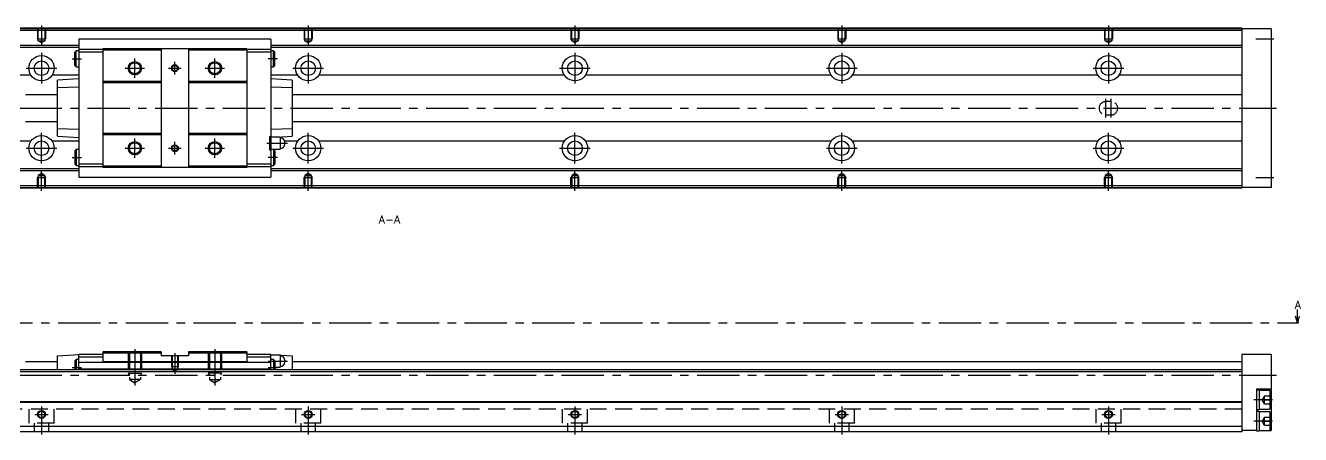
# Model space of a CAD drawing. Extents: x -2 to 917, y -8 to 279.
# Drawn here: x 438.8 to 916.8, y 9 to 162.3 of the extents above; entities that cross this region are included whole.
import ezdxf

# ---------------------------------------------------------------- set-up
doc = ezdxf.new("R2010")
doc.units = 0
doc.header["$LTSCALE"] = 0.5
doc.linetypes.add('CENTER', pattern=[50.8, 31.75, -6.35, 6.35, -6.35])
doc.linetypes.add('DASHED', pattern=[19.05, 12.7, -6.35])
for name, color, linetype in [('MSM_CENTER', 1, 'CENTER'), ('MSM_CONTINUOUS', 7, 'CONTINUOUS'), ('MSM_DASHED', 4, 'DASHED'), ('MSM_NARROW', 5, 'CONTINUOUS'), ('MSM_PART_NUMBER', 7, 'CONTINUOUS')]:
    doc.layers.add(name, color=color, linetype=linetype)
doc.styles.get("Standard").update_dxf_attribs({"font": 'txt.shx', "height": 3, "bigfont": 'bigfont.shx'})

msp = doc.modelspace()

# ---------------------------------------------------------------- linework, layer by layer
at = {"layer": 'MSM_CENTER'}
for p, q in [((444.76, 162.3), (444.76, 154.79)), ((544.76, 162.3), (544.76, 154.79)), ((644.76, 162.3), (644.76, 154.79)), ((744.76, 162.3), (744.76, 154.79)), ((844.76, 162.3), (844.76, 154.79)), ((900.01, 157.3), (906.76, 157.3)), ((444.76, 152.05), (444.76, 140.55)), ((456.26, 149.8), (459.76, 149.8)), ((479.76, 142.67), (479.76, 149.92)), ((494.76, 143.93), (494.76, 148.66)), ((509.76, 142.67), (509.76, 149.92)), ((533.26, 149.8), (529.76, 149.8)), ((544.76, 152.05), (544.76, 140.55)), ((644.76, 152.05), (644.76, 140.55)), ((744.76, 152.05), (744.76, 140.55)), ((844.76, 152.05), (844.76, 140.55)), ((439.01, 146.3), (450.51, 146.3)), ((476.14, 146.3), (483.39, 146.3)), ((492.4, 146.3), (497.13, 146.3)), ((506.14, 146.3), (513.39, 146.3)), ((539.01, 146.3), (550.51, 146.3)), ((639.01, 146.3), (650.51, 146.3)), ((739.01, 146.3), (750.51, 146.3)), ((839.01, 146.3), (850.51, 146.3)), ((843.76, 127.8), (843.76, 134.8)), ((845.76, 127.8), (845.76, 134.8)), ((258.76, 131.3), (907.76, 131.3)), ((444.76, 110.55), (444.76, 122.05)), ((479.76, 112.67), (479.76, 119.92)), ((509.76, 112.67), (509.76, 119.92)), ((544.76, 110.55), (544.76, 122.05)), ((644.76, 110.55), (644.76, 122.05)), ((744.76, 110.55), (744.76, 122.05)), ((844.76, 110.55), (844.76, 122.05)), ((439.01, 116.3), (450.51, 116.3)), ((476.14, 116.3), (483.39, 116.3)), ((492.4, 116.3), (497.13, 116.3)), ((494.76, 113.93), (494.76, 118.66)), ((506.14, 116.3), (513.39, 116.3)), ((529.26, 118.2), (536.96, 118.2)), ((539.01, 116.3), (550.51, 116.3)), ((639.01, 116.3), (650.51, 116.3)), ((739.01, 116.3), (750.51, 116.3)), ((839.01, 116.3), (850.51, 116.3)), ((456.26, 112.8), (459.76, 112.8)), ((533.26, 112.8), (529.76, 112.8)), ((444.76, 100.3), (444.76, 107.81)), ((544.76, 100.3), (544.76, 107.81)), ((644.76, 100.3), (644.76, 107.81)), ((744.76, 100.3), (744.76, 107.81)), ((844.76, 100.3), (844.76, 107.81)), ((900.01, 105.3), (906.76, 105.3)), ((247.76, 50.8), (915.6, 50.8)), ((479.76, 41), (479.76, 27.41)), ((494.76, 39.5), (494.76, 31.69)), ((509.76, 41), (509.76, 27.41)), ((456.26, 34.1), (459.76, 34.1)), ((529.76, 36.5), (536.96, 36.5)), ((529.76, 34.1), (533.26, 34.1)), ((258.76, 31.3), (907.76, 31.3)), ((444.76, 19.5), (444.76, 9)), ((544.76, 19.5), (544.76, 9)), ((644.76, 19.5), (644.76, 9)), ((744.76, 19.5), (744.76, 9)), ((844.76, 19.5), (844.76, 9)), ((906.26, 22), (899.26, 22)), ((442.26, 16.5), (447.26, 16.5)), ((542.26, 16.5), (547.26, 16.5)), ((642.26, 16.5), (647.26, 16.5)), ((742.26, 16.5), (747.26, 16.5)), ((842.26, 16.5), (847.26, 16.5)), ((906.26, 14), (899.26, 14))]:
    msp.add_line(p, q, dxfattribs=at)
at = {"layer": 'MSM_CONTINUOUS'}
for p, q in [((894.76, 161.3), (294.76, 161.3)), ((894.76, 161.1), (294.76, 161.1)), ((894.76, 160.4), (294.76, 160.4)), ((894.76, 161.3), (894.76, 101.3)), ((905.76, 161), (894.76, 161)), ((905.76, 161), (905.76, 101.6)), ((458.76, 154.75), (430.76, 154.75)), ((458.76, 154.05), (430.76, 154.05)), ((530.76, 157.2), (458.76, 157.2)), ((458.76, 157.2), (458.76, 105.4)), ((467.76, 153.25), (458.76, 153.25)), ((521.76, 153.55), (467.76, 153.55)), ((467.76, 153.55), (467.76, 109.05)), ((489.66, 153.05), (467.76, 153.05)), ((489.66, 153.55), (489.66, 109.05)), ((499.86, 153.55), (499.86, 109.05)), ((521.76, 153.05), (499.86, 153.05)), ((521.76, 153.55), (521.76, 109.05)), ((530.76, 153.25), (521.76, 153.25)), ((530.76, 157.2), (530.76, 105.4)), ((894.76, 154.75), (530.76, 154.75)), ((894.76, 154.05), (530.76, 154.05)), ((457.76, 152.8), (457.26, 152.3)), ((457.26, 147.3), (457.26, 152.3)), ((458.76, 152.8), (457.76, 152.8)), ((457.76, 146.8), (457.76, 152.8)), ((467.76, 152.25), (458.76, 152.25)), ((530.76, 152.25), (521.76, 152.25)), ((531.76, 152.8), (530.76, 152.8)), ((532.26, 152.3), (531.76, 152.8)), ((531.76, 146.8), (531.76, 152.8)), ((532.26, 147.3), (532.26, 152.3)), ((440.81, 143.66), (430.76, 143.66)), ((458.76, 143.66), (448.71, 143.66)), ((457.26, 147.3), (457.76, 146.8)), ((457.76, 146.8), (458.76, 146.8)), ((530.76, 146.8), (531.76, 146.8)), ((540.81, 143.66), (530.76, 143.66)), ((531.76, 146.8), (532.26, 147.3)), ((640.81, 143.66), (548.71, 143.66)), ((740.81, 143.66), (648.71, 143.66)), ((840.81, 143.66), (748.71, 143.66)), ((894.76, 143.66), (848.71, 143.66)), ((458.76, 142.3), (450.76, 141.77)), ((450.76, 120.83), (450.76, 141.77)), ((458.76, 139.16), (450.76, 138.9)), ((489.66, 141.3), (467.76, 141.3)), ((489.66, 140.8), (467.76, 140.8)), ((521.76, 141.3), (499.86, 141.3)), ((521.76, 140.8), (499.86, 140.8)), ((538.76, 141.77), (530.76, 142.3)), ((538.76, 138.9), (530.76, 139.16)), ((538.76, 141.77), (538.76, 120.83)), ((450.76, 136.3), (438.76, 136.3)), ((894.76, 136.3), (538.76, 136.3)), ((438.76, 126.3), (450.76, 126.3)), ((538.76, 126.3), (894.76, 126.3)), ((450.76, 123.7), (458.76, 123.44)), ((450.76, 120.83), (458.76, 120.3)), ((489.66, 121.8), (467.76, 121.8)), ((489.66, 121.3), (467.76, 121.3)), ((521.76, 121.8), (499.86, 121.8)), ((521.76, 121.3), (499.86, 121.3)), ((530.26, 120.7), (530.26, 115.7)), ((530.26, 120.7), (530.76, 120.7)), ((530.76, 119.7), (530.26, 119.7)), ((530.76, 123.44), (538.76, 123.7)), ((534.21, 120.45), (530.76, 120.45)), ((533.02, 120.45), (538.76, 120.83)), ((534.21, 120.45), (534.21, 115.95)), ((440.81, 118.94), (435.9, 118.94)), ((458.76, 118.94), (448.71, 118.94)), ((457.76, 115.8), (457.26, 115.3)), ((457.26, 115.3), (457.26, 110.3)), ((457.76, 115.8), (457.76, 109.8)), ((458.76, 115.8), (457.76, 115.8)), ((530.26, 116.7), (530.76, 116.7)), ((530.26, 115.7), (530.76, 115.7)), ((530.76, 115.95), (534.21, 115.95)), ((531.76, 115.8), (530.76, 115.8)), ((531.76, 115.8), (531.76, 109.8)), ((532.26, 115.3), (531.76, 115.8)), ((532.26, 115.3), (532.26, 110.3)), ((540.81, 118.94), (535.9, 118.94)), ((535.96, 118.5), (535.96, 117.9)), ((640.81, 118.94), (548.71, 118.94)), ((740.81, 118.94), (648.71, 118.94)), ((840.81, 118.94), (748.71, 118.94)), ((894.76, 118.94), (848.71, 118.94)), ((457.26, 110.3), (457.76, 109.8)), ((467.76, 110.35), (458.76, 110.35)), ((530.76, 110.35), (521.76, 110.35)), ((531.76, 109.8), (532.26, 110.3)), ((458.76, 108.55), (430.76, 108.55)), ((458.76, 107.85), (430.76, 107.85)), ((457.76, 109.8), (458.76, 109.8)), ((467.76, 109.35), (458.76, 109.35)), ((458.76, 105.4), (530.76, 105.4)), ((489.66, 109.55), (467.76, 109.55)), ((521.76, 109.05), (467.76, 109.05)), ((521.76, 109.55), (499.86, 109.55)), ((530.76, 109.35), (521.76, 109.35)), ((530.76, 109.8), (531.76, 109.8)), ((894.76, 108.55), (530.76, 108.55)), ((894.76, 107.85), (530.76, 107.85)), ((894.76, 102.2), (294.76, 102.2)), ((894.76, 101.5), (294.76, 101.5)), ((894.76, 101.3), (294.76, 101.3)), ((905.76, 101.6), (894.76, 101.6)), ((915.6, 50.8), (914.93, 53.3)), ((915.6, 50.8), (915.6, 55.8)), ((916.26, 53.3), (915.6, 50.8)), ((916.1, 50.8), (915.1, 50.8)), ((450.76, 38.5), (458.76, 39)), ((450.76, 33.2), (450.76, 38.5)), ((467.76, 39), (458.76, 39)), ((458.76, 33.2), (458.76, 39)), ((467.76, 40), (467.76, 36.29)), ((489.66, 40), (467.76, 40)), ((489.66, 39.5), (467.76, 39.5)), ((489.66, 40), (489.66, 38.5)), ((499.86, 38.5), (489.66, 38.5)), ((521.76, 40), (499.86, 40)), ((499.86, 40), (499.86, 38.5)), ((521.76, 39.5), (499.86, 39.5)), ((521.76, 40), (521.76, 36.29)), ((530.76, 39), (521.76, 39)), ((530.76, 39), (538.76, 38.5)), ((530.76, 33.2), (530.76, 39)), ((534.21, 38.75), (530.76, 38.75)), ((534.21, 38.75), (534.21, 34.25)), ((538.76, 38.5), (538.76, 33.2)), ((894.76, 39), (894.76, 10)), ((905.76, 39), (894.76, 39)), ((905.76, 39), (905.76, 10.5)), ((438.76, 36.3), (450.76, 36.3)), ((457.76, 37.1), (457.26, 36.6)), ((457.26, 36.6), (457.26, 33.2)), ((458.76, 37.1), (457.76, 37.1)), ((457.76, 37.1), (457.76, 33.2)), ((467.76, 38), (458.76, 38)), ((530.76, 36), (458.76, 36)), ((530.76, 33.5), (458.76, 33.5)), ((521.76, 36.29), (467.76, 36.29)), ((530.76, 38), (521.76, 38)), ((531.76, 37.1), (530.76, 37.1)), ((532.26, 36.6), (531.76, 37.1)), ((531.76, 37.1), (531.76, 33.2)), ((532.26, 36.6), (532.26, 33.2)), ((532.26, 34.25), (534.21, 34.25)), ((535.96, 36.8), (535.96, 36.2)), ((538.76, 36.3), (894.76, 36.3)), ((894.76, 33.2), (294.76, 33.2)), ((894.76, 32.5), (294.76, 32.5)), ((905.76, 26), (900.26, 26)), ((900.26, 26), (900.26, 10.35)), ((901.26, 25.65), (900.26, 25.65)), ((901.26, 25.65), (901.26, 18.35)), ((905.26, 25.5), (901.26, 25.5)), ((905.26, 25.5), (905.26, 18.5)), ((894.76, 21.2), (294.76, 21.2)), ((894.76, 21), (294.76, 21)), ((900.26, 18.35), (901.26, 18.35)), ((901.26, 17.65), (900.26, 17.65)), ((901.26, 18.5), (905.26, 18.5)), ((901.26, 17.65), (901.26, 10.35)), ((905.26, 17.5), (901.26, 17.5)), ((905.26, 17.5), (905.26, 10.5)), ((894.76, 12), (294.76, 12)), ((894.76, 10), (294.76, 10)), ((900.26, 10.5), (894.76, 10.5)), ((900.26, 10.35), (901.26, 10.35)), ((901.26, 10.5), (905.76, 10.5))]:
    msp.add_line(p, q, dxfattribs=at)
for centre, radius in [((444.76, 146.3), 4.75), ((444.76, 146.3), 2.75), ((479.76, 146.3), 2.07), ((509.76, 146.3), 2.07), ((544.76, 146.3), 4.75), ((544.76, 146.3), 2.75), ((644.76, 146.3), 4.75), ((644.76, 146.3), 2.75), ((744.76, 146.3), 4.75), ((744.76, 146.3), 2.75), ((844.76, 146.3), 4.75), ((844.76, 146.3), 2.75), ((494.76, 146.3), 1.06), ((444.76, 116.3), 4.75), ((544.76, 116.3), 4.75), ((644.76, 116.3), 4.75), ((744.76, 116.3), 4.75), ((844.76, 116.3), 4.75), ((444.76, 116.3), 2.75), ((479.76, 116.3), 2.07), ((494.76, 116.3), 1.06), ((509.76, 116.3), 2.07), ((544.76, 116.3), 2.75), ((644.76, 116.3), 2.75), ((744.76, 116.3), 2.75), ((844.76, 116.3), 2.75), ((444.76, 16.5), 1.23), ((544.76, 16.5), 1.23), ((644.76, 16.5), 1.23), ((744.76, 16.5), 1.23), ((844.76, 16.5), 1.23)]:
    msp.add_circle(centre, radius, dxfattribs=at)
for centre, start, end in [((534.21, 118.5), 0, 90), ((534.21, 117.9), 270, 0), ((534.21, 36.8), 0, 90), ((534.21, 36.2), 270, 0)]:
    msp.add_arc(centre, 1.75, start, end, dxfattribs=at)
at = {"layer": 'MSM_DASHED'}
for p, q in [((443.26, 161.3), (443.26, 157.3)), ((443.53, 156.5), (443.53, 161.3)), ((445.99, 161.3), (445.99, 156.5)), ((446.26, 161.3), (446.26, 157.3)), ((543.26, 161.3), (543.26, 157.3)), ((543.53, 156.5), (543.53, 161.3)), ((545.99, 161.3), (545.99, 156.5)), ((546.26, 161.3), (546.26, 157.3)), ((643.26, 161.3), (643.26, 157.3)), ((643.53, 156.5), (643.53, 161.3)), ((645.99, 161.3), (645.99, 156.5)), ((646.26, 161.3), (646.26, 157.3)), ((743.26, 161.3), (743.26, 157.3)), ((743.53, 156.5), (743.53, 161.3)), ((745.99, 161.3), (745.99, 156.5)), ((746.26, 161.3), (746.26, 157.3)), ((843.26, 161.3), (843.26, 157.3)), ((843.53, 156.5), (843.53, 161.3)), ((845.99, 161.3), (845.99, 156.5)), ((846.26, 161.3), (846.26, 157.3)), ((443.53, 156.83), (443.26, 157.3)), ((443.26, 157.3), (446.26, 157.3)), ((443.53, 156.5), (445.99, 156.5)), ((444.76, 155.79), (443.53, 156.5)), ((445.99, 156.5), (444.76, 155.79)), ((445.99, 156.83), (446.26, 157.3)), ((543.53, 156.83), (543.26, 157.3)), ((543.26, 157.3), (546.26, 157.3)), ((543.53, 156.5), (545.99, 156.5)), ((544.76, 155.79), (543.53, 156.5)), ((545.99, 156.5), (544.76, 155.79)), ((545.99, 156.83), (546.26, 157.3)), ((643.53, 156.83), (643.26, 157.3)), ((643.26, 157.3), (646.26, 157.3)), ((643.53, 156.5), (645.99, 156.5)), ((644.76, 155.79), (643.53, 156.5)), ((645.99, 156.5), (644.76, 155.79)), ((645.99, 156.83), (646.26, 157.3)), ((743.53, 156.83), (743.26, 157.3)), ((743.26, 157.3), (746.26, 157.3)), ((743.53, 156.5), (745.99, 156.5)), ((744.76, 155.79), (743.53, 156.5)), ((745.99, 156.5), (744.76, 155.79)), ((745.99, 156.83), (746.26, 157.3)), ((843.53, 156.83), (843.26, 157.3)), ((843.26, 157.3), (846.26, 157.3)), ((843.53, 156.5), (845.99, 156.5)), ((844.76, 155.79), (843.53, 156.5)), ((845.99, 156.5), (844.76, 155.79)), ((845.99, 156.83), (846.26, 157.3)), ((845.76, 133.8), (843.76, 133.8)), ((843.76, 128.8), (845.76, 128.8)), ((443.53, 105.77), (443.26, 105.3)), ((443.26, 101.3), (443.26, 105.3)), ((443.26, 105.3), (446.26, 105.3)), ((444.76, 106.81), (443.53, 106.1)), ((443.53, 106.1), (443.53, 101.3)), ((443.53, 106.1), (445.99, 106.1)), ((445.99, 106.1), (444.76, 106.81)), ((445.99, 101.3), (445.99, 106.1)), ((445.99, 105.77), (446.26, 105.3)), ((446.26, 101.3), (446.26, 105.3)), ((543.53, 105.77), (543.26, 105.3)), ((543.26, 101.3), (543.26, 105.3)), ((543.26, 105.3), (546.26, 105.3)), ((544.76, 106.81), (543.53, 106.1)), ((543.53, 106.1), (543.53, 101.3)), ((543.53, 106.1), (545.99, 106.1)), ((545.99, 106.1), (544.76, 106.81)), ((545.99, 101.3), (545.99, 106.1)), ((545.99, 105.77), (546.26, 105.3)), ((546.26, 101.3), (546.26, 105.3)), ((643.53, 105.77), (643.26, 105.3)), ((643.26, 101.3), (643.26, 105.3)), ((643.26, 105.3), (646.26, 105.3)), ((644.76, 106.81), (643.53, 106.1)), ((643.53, 106.1), (643.53, 101.3)), ((643.53, 106.1), (645.99, 106.1)), ((645.99, 106.1), (644.76, 106.81)), ((645.99, 101.3), (645.99, 106.1)), ((645.99, 105.77), (646.26, 105.3)), ((646.26, 101.3), (646.26, 105.3)), ((743.53, 105.77), (743.26, 105.3)), ((743.26, 101.3), (743.26, 105.3)), ((743.26, 105.3), (746.26, 105.3)), ((744.76, 106.81), (743.53, 106.1)), ((743.53, 106.1), (743.53, 101.3)), ((743.53, 106.1), (745.99, 106.1)), ((745.99, 106.1), (744.76, 106.81)), ((745.99, 101.3), (745.99, 106.1)), ((745.99, 105.77), (746.26, 105.3)), ((746.26, 101.3), (746.26, 105.3)), ((843.53, 105.77), (843.26, 105.3)), ((843.26, 101.3), (843.26, 105.3)), ((843.26, 105.3), (846.26, 105.3)), ((844.76, 106.81), (843.53, 106.1)), ((843.53, 106.1), (843.53, 101.3)), ((843.53, 106.1), (845.99, 106.1)), ((845.99, 106.1), (844.76, 106.81)), ((845.99, 101.3), (845.99, 106.1)), ((845.99, 105.77), (846.26, 105.3)), ((846.26, 101.3), (846.26, 105.3)), ((477.26, 40), (477.26, 32)), ((477.69, 40), (477.69, 29.6)), ((481.83, 40), (481.83, 29.6)), ((482.26, 40), (482.26, 32)), ((493.46, 38.5), (493.46, 34.5)), ((493.7, 38.5), (493.7, 33.3)), ((495.82, 33.3), (495.82, 38.5)), ((496.06, 38.5), (496.06, 34.5)), ((507.26, 40), (507.26, 32)), ((507.69, 40), (507.69, 29.6)), ((511.83, 40), (511.83, 29.6)), ((512.26, 40), (512.26, 32)), ((493.46, 34.5), (493.7, 34.08)), ((493.46, 34.5), (496.06, 34.5)), ((496.06, 34.5), (495.82, 34.08)), ((477.26, 32), (477.69, 31.25)), ((477.26, 32), (482.26, 32)), ((481.83, 29.6), (477.69, 29.6)), ((477.69, 29.6), (479.76, 28.41)), ((481.83, 29.6), (479.76, 28.41)), ((482.26, 32), (481.83, 31.25)), ((495.82, 33.3), (493.7, 33.3)), ((493.7, 33.3), (494.76, 32.69)), ((494.76, 32.69), (495.82, 33.3)), ((512.26, 32), (507.26, 32)), ((507.26, 32), (507.69, 31.25)), ((507.69, 29.6), (511.83, 29.6)), ((507.69, 29.6), (509.76, 28.41)), ((511.83, 29.6), (509.76, 28.41)), ((512.26, 32), (511.83, 31.25)), ((903.26, 23.5), (902.4, 22)), ((903.26, 20.5), (902.4, 22)), ((903.26, 20.5), (903.26, 23.5)), ((903.26, 23.5), (905.26, 23.5)), ((903.26, 22), (905.26, 22)), ((903.26, 20.5), (905.26, 20.5)), ((894.76, 18.5), (294.76, 18.5)), ((440.01, 18.5), (440.01, 13.2)), ((449.51, 13.2), (449.51, 18.5)), ((540.01, 18.5), (540.01, 13.2)), ((549.51, 13.2), (549.51, 18.5)), ((640.01, 18.5), (640.01, 13.2)), ((649.51, 13.2), (649.51, 18.5)), ((740.01, 18.5), (740.01, 13.2)), ((749.51, 13.2), (749.51, 18.5)), ((840.01, 18.5), (840.01, 13.2)), ((849.51, 13.2), (849.51, 18.5)), ((903.26, 15.5), (902.4, 14)), ((903.26, 12.5), (903.26, 15.5)), ((903.26, 15.5), (905.26, 15.5)), ((449.51, 13.2), (440.01, 13.2)), ((442.01, 13.2), (442.01, 10)), ((447.51, 10), (447.51, 13.2)), ((549.51, 13.2), (540.01, 13.2)), ((542.01, 13.2), (542.01, 10)), ((547.51, 10), (547.51, 13.2)), ((649.51, 13.2), (640.01, 13.2)), ((642.01, 13.2), (642.01, 10)), ((647.51, 10), (647.51, 13.2)), ((749.51, 13.2), (740.01, 13.2)), ((742.01, 13.2), (742.01, 10)), ((747.51, 10), (747.51, 13.2)), ((849.51, 13.2), (840.01, 13.2)), ((842.01, 13.2), (842.01, 10)), ((847.51, 10), (847.51, 13.2)), ((903.26, 12.5), (902.4, 14)), ((903.26, 14), (905.26, 14)), ((903.26, 12.5), (905.26, 12.5))]:
    msp.add_line(p, q, dxfattribs=at)
for centre, start, end in [((843.76, 131.3), 90, 270), ((845.76, 131.3), 270, 90)]:
    msp.add_arc(centre, 2.5, start, end, dxfattribs=at)
at = {"layer": 'MSM_NARROW'}
for centre, radius in [((479.76, 146.3), 2.5), ((509.76, 146.3), 2.5), ((494.76, 146.3), 1.3), ((479.76, 116.3), 2.5), ((494.76, 116.3), 1.3), ((509.76, 116.3), 2.5), ((444.76, 16.5), 1.5), ((544.76, 16.5), 1.5), ((644.76, 16.5), 1.5), ((744.76, 16.5), 1.5), ((844.76, 16.5), 1.5)]:
    msp.add_circle(centre, radius, dxfattribs=at)

# ---------------------------------------------------------------- texts
at = {"layer": 'MSM_PART_NUMBER'}
for s, p in [('A-A', (571.23, 88.1)), ('A', (914.59, 56.05))]:
    msp.add_text(s, height=3, dxfattribs=at).set_placement(p)

doc.saveas('drawing.dxf')
